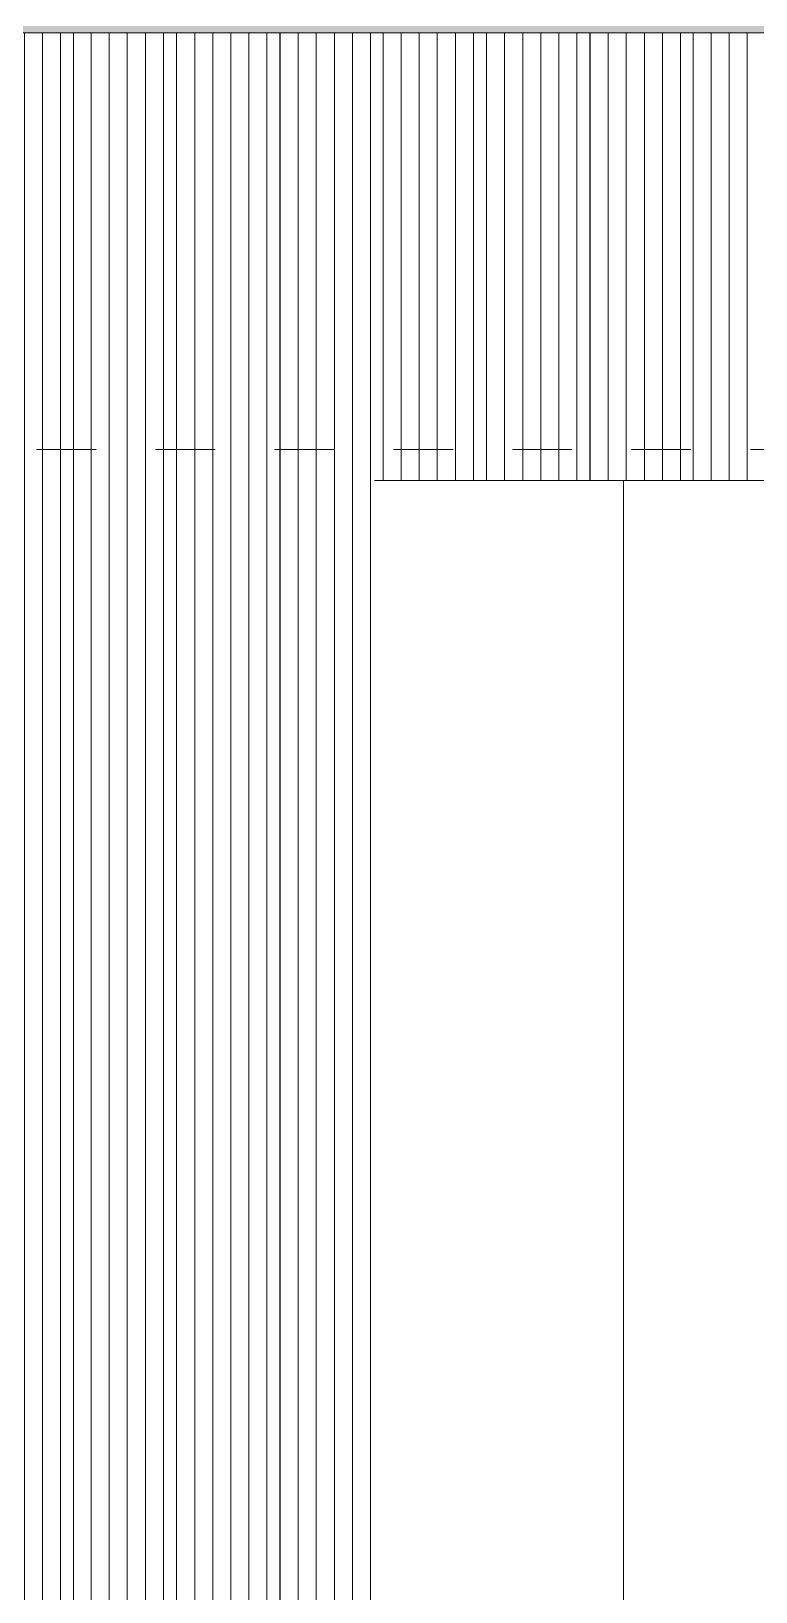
# Model space of a CAD drawing. Header units: metres. Extents: x -4613 to -4328, y -1 to 30.
# Drawn here: x -4523.739 to -4522.521, y 13.32 to 15.943 of the extents above; entities that cross this region are included whole.
import ezdxf

# ---------------------------------------------------------------- set-up
doc = ezdxf.new("R2010")
doc.units = ezdxf.units.M
doc.linetypes.add('AEC_Center', pattern=[0.024, 0.012, -0.004, 0.004, -0.004])
for name, color, linetype, lineweight in [('A-FLOR-LEVL', 51, 'Continuous', 5), ('A-GENM', 13, 'Continuous', 5), ('A-ROOF', 132, 'Continuous', 5), ('A-WALL', 113, 'Continuous', 5), ('A-WALL-PATT', 111, 'Continuous', 5)]:
    doc.layers.add(name, color=color, linetype=linetype, lineweight=lineweight)

# ---------------------------------------------------------------- blocks, each defined once
blk = doc.blocks.new('Signage_Tenant Building - Tenant Signage with Back Panel-V95-SOUTH WEST')
at = {"layer": 'A-GENM'}
for p, q in [((-4523.1624, 15.1875), (-4522.7438, 15.1875)), ((-4521.181, 15.1875), (-4522.7438, 15.1875)), ((-4522.7438, 15.1875), (-4522.7438, 12.7875))]:
    blk.add_line(p, q, dxfattribs=at)

msp = doc.modelspace()

# ---------------------------------------------------------------- hatches: boundary and pattern name
at = {"layer": 'A-ROOF'}
msp.add_hatch(color=256, dxfattribs=at).paths.add_polyline_path([(-4520.9295, 15.94), (-4520.6723, 15.94), (-4520.6723, 15.9516), (-4530.6704, 15.9516), (-4530.6697, 15.94), (-4521.0638, 15.94)])
at = {"layer": 'A-WALL-PATT'}
h = msp.add_hatch(dxfattribs=at)
h.set_pattern_fill('FP_124', color=256, style=0, pattern_type=2)
h.set_pattern_definition([(90, (-4523.842, 5.24), (-0.03039, 2e-18), [])])
h.paths.add_polyline_path([(-4523.8422, 11.7056), (-4523.6685, 12.0501), (-4523.6685, 15.94), (-4523.8422, 15.94), (-4523.8422, 12.2639)])
h = msp.add_hatch(dxfattribs=at)
h.set_pattern_fill('FP_123', color=256, style=0, pattern_type=2)
h.set_pattern_definition([(90, (-4523.669, 5.24), (-0.03039, 2e-18), [])])
h.paths.add_polyline_path([(-4523.6685, 12.0501), (-4523.4949, 12.3947), (-4523.4949, 15.94), (-4523.6685, 15.94), (-4523.6685, 12.2639)])
h = msp.add_hatch(dxfattribs=at)
h.set_pattern_fill('FP_122', color=256, style=0, pattern_type=2)
h.set_pattern_definition([(90, (-4523.495, 5.24), (-0.03039, 2e-18), [])])
h.paths.add_polyline_path([(-4523.4949, 12.3947), (-4523.3212, 12.7392), (-4523.3212, 15.94), (-4523.4949, 15.94), (-4523.4949, 12.8336)])
h = msp.add_hatch(dxfattribs=at)
h.set_pattern_fill('FP_121', color=256, style=0, pattern_type=2)
h.set_pattern_definition([(90, (-4523.321, 5.24), (-0.03039, 2e-18), [])])
h.paths.add_polyline_path([(-4523.3212, 12.7392), (-4523.1624, 13.0544), (-4523.1624, 15.1875), (-4523.1476, 15.1875), (-4523.1476, 15.94), (-4523.3212, 15.94), (-4523.3212, 12.8336)])
h = msp.add_hatch(dxfattribs=at)
h.set_pattern_fill('FP_120', color=256, style=0, pattern_type=2)
h.set_pattern_definition([(90, (-4523.148, 5.24), (-0.03039, 2e-18), [])])
h.paths.add_polyline_path([(-4522.9739, 15.1875), (-4522.9739, 15.94), (-4523.1476, 15.94), (-4523.1476, 15.1875)])
h = msp.add_hatch(dxfattribs=at)
h.set_pattern_fill('FP_119', color=256, style=0, pattern_type=2)
h.set_pattern_definition([(90, (-4522.974, 5.24), (-0.03039, 2e-18), [])])
h.paths.add_polyline_path([(-4522.9456, 15.1875), (-4522.8003, 15.1875), (-4522.8003, 15.94), (-4522.9739, 15.94), (-4522.9739, 15.1875)])
h = msp.add_hatch(dxfattribs=at)
h.set_pattern_fill('FP_118', color=256, style=0, pattern_type=2)
h.set_pattern_definition([(90, (-4522.8, 5.24), (-0.03039, 2e-18), [])])
h.paths.add_polyline_path([(-4522.7438, 15.1875), (-4522.6266, 15.1875), (-4522.6266, 15.94), (-4522.8003, 15.94), (-4522.8003, 15.1875)])
h = msp.add_hatch(dxfattribs=at)
h.set_pattern_fill('FP_117', color=256, style=0, pattern_type=2)
h.set_pattern_definition([(90, (-4522.627, 5.24), (-0.03039, 2e-18), [])])
h.paths.add_polyline_path([(-4522.4853, 15.1875), (-4522.453, 15.1875), (-4522.453, 15.94), (-4522.6266, 15.94), (-4522.6266, 15.1875)])

# ---------------------------------------------------------------- linework, layer by layer
at = {"layer": 'A-FLOR-LEVL', "linetype": 'AEC_Center'}
msp.add_line((-4612.1304, 15.24), (-4477.3218, 15.24), dxfattribs=at)
at = {"layer": 'A-WALL'}
for p, q in [((-4522.8003, 15.94), (-4525.0577, 15.94)), ((-4523.6685, 15.94), (-4523.6685, 10.8638)), ((-4523.4949, 15.94), (-4523.4949, 10.8547)), ((-4523.3212, 15.94), (-4523.3212, 10.8456)), ((-4523.1476, 15.94), (-4523.1476, 15.1875)), ((-4522.9739, 15.94), (-4522.9739, 15.1875)), ((-4521.932, 15.94), (-4522.8003, 15.94)), ((-4522.8003, 15.94), (-4522.8003, 15.1875)), ((-4522.6266, 15.94), (-4522.6266, 15.1875))]:
    msp.add_line(p, q, dxfattribs=at)

# ---------------------------------------------------------------- block references
at = {"layer": 'A-GENM'}
msp.add_blockref('Signage_Tenant Building - Tenant Signage with Back Panel-V95-SOUTH WEST', (0, 0), dxfattribs=at)

doc.saveas('drawing.dxf')
